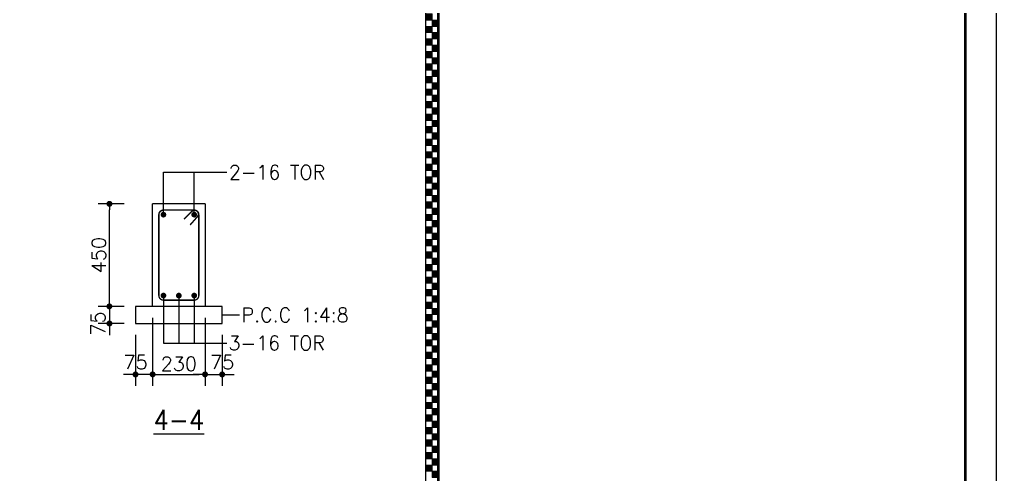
# Model space of a CAD drawing. Extents: x -200722 to 834823, y -494970 to 88783.
# Drawn here: x 298044 to 315183, y -396733 to -388748 of the extents above; entities that cross this region are included whole.
import ezdxf
from ezdxf.enums import TextEntityAlignment as Align

# ---------------------------------------------------------------- set-up
doc = ezdxf.new("R2010")
doc.units = 0
doc.header["$LTSCALE"] = 100
doc.header["$MEASUREMENT"] = 0
doc.header["$PDMODE"] = 34
doc.layers.get('0').update_dxf_attribs({"linetype": 'CONTINUOUS'})
doc.layers.get('DEFPOINTS').update_dxf_attribs({"linetype": 'CONTINUOUS'})
for name, color, linetype in [('5', 4, 'CONTINUOUS'), ('B_NO', 3, 'CONTINUOUS'), ('BEAM', 4, 'CONTINUOUS'), ('STEEL', 6, 'CONTINUOUS'), ('TEXT', 2, 'CONTINUOUS')]:
    doc.layers.add(name, color=color, linetype=linetype)
doc.layers.add('9_PRINT BOUNDARY_NON PRINT', color=32, linetype='CONTINUOUS', plot=False)
doc.layers.add('9_TITLE TEXT', color=7, linetype='CONTINUOUS', lineweight=20)
doc.styles.add('ROMANS', font='romans.shx')
doc.styles.get("Standard").update_dxf_attribs({"font": 'simplex.shx'})
doc.dimstyles.new('STANDARD$0', dxfattribs={"dimtxt": 2.5, "dimasz": 2.5, "dimexe": 2, "dimexo": 0.7, "dimgap": 0.9, "dimtad": 1, "dimdec": 0, "dimdsep": 46, "dimtxsty": 'ROMANS', "dimcen": 0.09, "dimclrd": 4, "dimclre": 4, "dimclrt": 3, "dimadec": 0, "dimazin": 0, "dimtfac": 1, "dimtdec": 0, "dimtmove": 0, "dimatfit": 3, "dimfxl": 1, "dimtolj": 1, "dimtzin": 0, "dimarcsym": 0})

# ---------------------------------------------------------------- blocks, each defined once
blk = doc.blocks.new('TITLE CHAIN')
at = {"layer": '9_TITLE TEXT'}
h = blk.add_hatch(color=256, dxfattribs=at)
h.dxf.hatch_style = 1
h.paths.add_polyline_path([(0, -219.62), (1, -219.62), (1, -218.62), (0, -218.62)])
h = blk.add_hatch(color=256, dxfattribs=at)
h.dxf.hatch_style = 1
h.paths.add_polyline_path([(1, -220.62), (2, -220.62), (2, -219.62), (1, -219.62)])
h = blk.add_hatch(color=256, dxfattribs=at)
h.dxf.hatch_style = 1
h.paths.add_polyline_path([(0, -221.62), (1, -221.62), (1, -220.62), (0, -220.62)])
h = blk.add_hatch(color=256, dxfattribs=at)
h.dxf.hatch_style = 1
h.paths.add_polyline_path([(0, -223.62), (1, -223.62), (1, -222.62), (0, -222.62)])
h = blk.add_hatch(color=256, dxfattribs=at)
h.dxf.hatch_style = 1
h.paths.add_polyline_path([(1, -222.62), (2, -222.62), (2, -221.62), (1, -221.62)])
h = blk.add_hatch(color=256, dxfattribs=at)
h.dxf.hatch_style = 1
h.paths.add_polyline_path([(1, -224.62), (2, -224.62), (2, -223.62), (1, -223.62)])
h = blk.add_hatch(color=256, dxfattribs=at)
h.dxf.hatch_style = 1
h.paths.add_polyline_path([(0, -225.62), (1, -225.62), (1, -224.62), (0, -224.62)])
h = blk.add_hatch(color=256, dxfattribs=at)
h.dxf.hatch_style = 1
h.paths.add_polyline_path([(1, -226.62), (2, -226.62), (2, -225.62), (1, -225.62)])
h = blk.add_hatch(color=256, dxfattribs=at)
h.dxf.hatch_style = 1
h.paths.add_polyline_path([(0, -227.62), (1, -227.62), (1, -226.62), (0, -226.62)])
h = blk.add_hatch(color=256, dxfattribs=at)
h.dxf.hatch_style = 1
h.paths.add_polyline_path([(0, -229.62), (1, -229.62), (1, -228.62), (0, -228.62)])
h = blk.add_hatch(color=256, dxfattribs=at)
h.dxf.hatch_style = 1
h.paths.add_polyline_path([(1, -228.62), (2, -228.62), (2, -227.62), (1, -227.62)])
h = blk.add_hatch(color=256, dxfattribs=at)
h.dxf.hatch_style = 1
h.paths.add_polyline_path([(1, -230.62), (2, -230.62), (2, -229.62), (1, -229.62)])
h = blk.add_hatch(color=256, dxfattribs=at)
h.dxf.hatch_style = 1
h.paths.add_polyline_path([(0, -231.62), (1, -231.62), (1, -230.62), (0, -230.62)])
h = blk.add_hatch(color=256, dxfattribs=at)
h.dxf.hatch_style = 1
h.paths.add_polyline_path([(1, -232.62), (2, -232.62), (2, -231.62), (1, -231.62)])
h = blk.add_hatch(color=256, dxfattribs=at)
h.dxf.hatch_style = 1
h.paths.add_polyline_path([(0, -233.62), (1, -233.62), (1, -232.62), (0, -232.62)])
h = blk.add_hatch(color=256, dxfattribs=at)
h.dxf.hatch_style = 1
h.paths.add_polyline_path([(1, -234.62), (2, -234.62), (2, -233.62), (1, -233.62)])
h = blk.add_hatch(color=256, dxfattribs=at)
h.dxf.hatch_style = 1
h.paths.add_polyline_path([(0, -235.62), (1, -235.62), (1, -234.62), (0, -234.62)])
h = blk.add_hatch(color=256, dxfattribs=at)
h.dxf.hatch_style = 1
h.paths.add_polyline_path([(0, -237.62), (1, -237.62), (1, -236.62), (0, -236.62)])
h = blk.add_hatch(color=256, dxfattribs=at)
h.dxf.hatch_style = 1
h.paths.add_polyline_path([(1, -236.62), (2, -236.62), (2, -235.62), (1, -235.62)])
h = blk.add_hatch(color=256, dxfattribs=at)
h.dxf.hatch_style = 1
h.paths.add_polyline_path([(1, -238.62), (2, -238.62), (2, -237.62), (1, -237.62)])
h = blk.add_hatch(color=256, dxfattribs=at)
h.dxf.hatch_style = 1
h.paths.add_polyline_path([(0, -239.62), (1, -239.62), (1, -238.62), (0, -238.62)])
h = blk.add_hatch(color=256, dxfattribs=at)
h.dxf.hatch_style = 1
h.paths.add_polyline_path([(1, -240.62), (2, -240.62), (2, -239.62), (1, -239.62)])
h = blk.add_hatch(color=256, dxfattribs=at)
h.dxf.hatch_style = 1
h.paths.add_polyline_path([(0, -241.62), (1, -241.62), (1, -240.62), (0, -240.62)])
h = blk.add_hatch(color=256, dxfattribs=at)
h.dxf.hatch_style = 1
h.paths.add_polyline_path([(0, -243.62), (1, -243.62), (1, -242.62), (0, -242.62)])
h = blk.add_hatch(color=256, dxfattribs=at)
h.dxf.hatch_style = 1
h.paths.add_polyline_path([(1, -242.62), (2, -242.62), (2, -241.62), (1, -241.62)])
h = blk.add_hatch(color=256, dxfattribs=at)
h.dxf.hatch_style = 1
h.paths.add_polyline_path([(1, -244.62), (2, -244.62), (2, -243.62), (1, -243.62)])
h = blk.add_hatch(color=256, dxfattribs=at)
h.dxf.hatch_style = 1
h.paths.add_polyline_path([(0, -245.62), (1, -245.62), (1, -244.62), (0, -244.62)])
h = blk.add_hatch(color=256, dxfattribs=at)
h.dxf.hatch_style = 1
h.paths.add_polyline_path([(1, -246.62), (2, -246.62), (2, -245.62), (1, -245.62)])
h = blk.add_hatch(color=256, dxfattribs=at)
h.dxf.hatch_style = 1
h.paths.add_polyline_path([(0, -247.62), (1, -247.62), (1, -246.62), (0, -246.62)])
h = blk.add_hatch(color=256, dxfattribs=at)
h.dxf.hatch_style = 1
h.paths.add_polyline_path([(1, -248.62), (2, -248.62), (2, -247.62), (1, -247.62)])
h = blk.add_hatch(color=256, dxfattribs=at)
h.dxf.hatch_style = 1
h.paths.add_polyline_path([(0, -249.62), (1, -249.62), (1, -248.62), (0, -248.62)])
h = blk.add_hatch(color=256, dxfattribs=at)
h.dxf.hatch_style = 1
h.paths.add_polyline_path([(0, -251.62), (1, -251.62), (1, -250.62), (0, -250.62)])
h = blk.add_hatch(color=256, dxfattribs=at)
h.dxf.hatch_style = 1
h.paths.add_polyline_path([(1, -250.62), (2, -250.62), (2, -249.62), (1, -249.62)])
h = blk.add_hatch(color=256, dxfattribs=at)
h.dxf.hatch_style = 1
h.paths.add_polyline_path([(1, -252.62), (2, -252.62), (2, -251.62), (1, -251.62)])
h = blk.add_hatch(color=256, dxfattribs=at)
h.dxf.hatch_style = 1
h.paths.add_polyline_path([(0, -253.62), (1, -253.62), (1, -252.62), (0, -252.62)])
h = blk.add_hatch(color=256, dxfattribs=at)
h.dxf.hatch_style = 1
h.paths.add_polyline_path([(1, -254.62), (2, -254.62), (2, -253.62), (1, -253.62)])
h = blk.add_hatch(color=256, dxfattribs=at)
h.dxf.hatch_style = 1
h.paths.add_polyline_path([(0, -255.62), (1, -255.62), (1, -254.62), (0, -254.62)])
h = blk.add_hatch(color=256, dxfattribs=at)
h.dxf.hatch_style = 1
h.paths.add_polyline_path([(0, -257.62), (1, -257.62), (1, -256.62), (0, -256.62)])
h = blk.add_hatch(color=256, dxfattribs=at)
h.dxf.hatch_style = 1
h.paths.add_polyline_path([(1, -256.62), (2, -256.62), (2, -255.62), (1, -255.62)])
h = blk.add_hatch(color=256, dxfattribs=at)
h.dxf.hatch_style = 1
h.paths.add_polyline_path([(0, -259.62), (1, -259.62), (1, -258.62), (0, -258.62)])
h = blk.add_hatch(color=256, dxfattribs=at)
h.dxf.hatch_style = 1
h.paths.add_polyline_path([(1, -258.62), (2, -258.62), (2, -257.62), (1, -257.62)])
h = blk.add_hatch(color=256, dxfattribs=at)
h.dxf.hatch_style = 1
h.paths.add_polyline_path([(1, -260.62), (2, -260.62), (2, -259.62), (1, -259.62)])
h = blk.add_hatch(color=256, dxfattribs=at)
h.dxf.hatch_style = 1
h.paths.add_polyline_path([(0, -261.62), (1, -261.62), (1, -260.62), (0, -260.62)])
h = blk.add_hatch(color=256, dxfattribs=at)
h.dxf.hatch_style = 1
h.paths.add_polyline_path([(1, -262.62), (2, -262.62), (2, -261.62), (1, -261.62)])
h = blk.add_hatch(color=256, dxfattribs=at)
h.dxf.hatch_style = 1
h.paths.add_polyline_path([(0, -263.62), (1, -263.62), (1, -262.62), (0, -262.62)])
h = blk.add_hatch(color=256, dxfattribs=at)
h.dxf.hatch_style = 1
h.paths.add_polyline_path([(0, -265.62), (1, -265.62), (1, -264.62), (0, -264.62)])
h = blk.add_hatch(color=256, dxfattribs=at)
h.dxf.hatch_style = 1
h.paths.add_polyline_path([(1, -264.62), (2, -264.62), (2, -263.62), (1, -263.62)])
h = blk.add_hatch(color=256, dxfattribs=at)
h.dxf.hatch_style = 1
h.paths.add_polyline_path([(1, -266.62), (2, -266.62), (2, -265.62), (1, -265.62)])
h = blk.add_hatch(color=256, dxfattribs=at)
h.dxf.hatch_style = 1
h.paths.add_polyline_path([(0, -267.62), (1, -267.62), (1, -266.62), (0, -266.62)])
h = blk.add_hatch(color=256, dxfattribs=at)
h.dxf.hatch_style = 1
h.paths.add_polyline_path([(1, -268.62), (2, -268.62), (2, -267.62), (1, -267.62)])
h = blk.add_hatch(color=256, dxfattribs=at)
h.dxf.hatch_style = 1
h.paths.add_polyline_path([(0, -269.62), (1, -269.62), (1, -268.62), (0, -268.62)])
h = blk.add_hatch(color=256, dxfattribs=at)
h.dxf.hatch_style = 1
h.paths.add_polyline_path([(0, -271.62), (1, -271.62), (1, -270.62), (0, -270.62)])
h = blk.add_hatch(color=256, dxfattribs=at)
h.dxf.hatch_style = 1
h.paths.add_polyline_path([(1, -270.62), (2, -270.62), (2, -269.62), (1, -269.62)])
h = blk.add_hatch(color=256, dxfattribs=at)
h.dxf.hatch_style = 1
h.paths.add_polyline_path([(0, -273.62), (1, -273.62), (1, -272.62), (0, -272.62)])
h = blk.add_hatch(color=256, dxfattribs=at)
h.dxf.hatch_style = 1
h.paths.add_polyline_path([(1, -272.62), (2, -272.62), (2, -271.62), (1, -271.62)])
h = blk.add_hatch(color=256, dxfattribs=at)
h.dxf.hatch_style = 1
h.paths.add_polyline_path([(1, -274.62), (2, -274.62), (2, -273.62), (1, -273.62)])
h = blk.add_hatch(color=256, dxfattribs=at)
h.dxf.hatch_style = 1
h.paths.add_polyline_path([(0, -275.62), (1, -275.62), (1, -274.62), (0, -274.62)])
h = blk.add_hatch(color=256, dxfattribs=at)
h.dxf.hatch_style = 1
h.paths.add_polyline_path([(1, -276.62), (2, -276.62), (2, -275.62), (1, -275.62)])
h = blk.add_hatch(color=256, dxfattribs=at)
h.dxf.hatch_style = 1
h.paths.add_polyline_path([(0, -277.62), (1, -277.62), (1, -276.62), (0, -276.62)])
h = blk.add_hatch(color=256, dxfattribs=at)
h.dxf.hatch_style = 1
h.paths.add_polyline_path([(0, -279.62), (1, -279.62), (1, -278.62), (0, -278.62)])
h = blk.add_hatch(color=256, dxfattribs=at)
h.dxf.hatch_style = 1
h.paths.add_polyline_path([(1, -278.62), (2, -278.62), (2, -277.62), (1, -277.62)])
h = blk.add_hatch(color=256, dxfattribs=at)
h.dxf.hatch_style = 1
h.paths.add_polyline_path([(1, -280.62), (2, -280.62), (2, -279.62), (1, -279.62)])
h = blk.add_hatch(color=256, dxfattribs=at)
h.dxf.hatch_style = 1
h.paths.add_polyline_path([(0, -281.62), (1, -281.62), (1, -280.62), (0, -280.62)])
h = blk.add_hatch(color=256, dxfattribs=at)
h.dxf.hatch_style = 1
h.paths.add_polyline_path([(1, -282.62), (2, -282.62), (2, -281.62), (1, -281.62)])
h = blk.add_hatch(color=256, dxfattribs=at)
h.dxf.hatch_style = 1
h.paths.add_polyline_path([(0, -283.62), (1, -283.62), (1, -282.62), (0, -282.62)])
h = blk.add_hatch(color=256, dxfattribs=at)
h.dxf.hatch_style = 1
h.paths.add_polyline_path([(0, -285.62), (1, -285.62), (1, -284.62), (0, -284.62)])
h = blk.add_hatch(color=256, dxfattribs=at)
h.dxf.hatch_style = 1
h.paths.add_polyline_path([(1, -284.62), (2, -284.62), (2, -283.62), (1, -283.62)])
h = blk.add_hatch(color=256, dxfattribs=at)
h.dxf.hatch_style = 1
h.paths.add_polyline_path([(0, -287.62), (1, -287.62), (1, -286.62), (0, -286.62)])
h = blk.add_hatch(color=256, dxfattribs=at)
h.dxf.hatch_style = 1
h.paths.add_polyline_path([(1, -286.62), (2, -286.62), (2, -285.62), (1, -285.62)])
h = blk.add_hatch(color=256, dxfattribs=at)
h.dxf.hatch_style = 1
h.paths.add_polyline_path([(1, -288.62), (2, -288.62), (2, -287.62), (1, -287.62)])
h = blk.add_hatch(color=256, dxfattribs=at)
h.dxf.hatch_style = 1
h.paths.add_polyline_path([(0, -289.62), (1, -289.62), (1, -288.62), (0, -288.62)])
h = blk.add_hatch(color=256, dxfattribs=at)
h.dxf.hatch_style = 1
h.paths.add_polyline_path([(1, -290.62), (2, -290.62), (2, -289.62), (1, -289.62)])
h = blk.add_hatch(color=256, dxfattribs=at)
h.dxf.hatch_style = 1
h.paths.add_polyline_path([(0, -291.62), (1, -291.62), (1, -290.62), (0, -290.62)])
h = blk.add_hatch(color=256, dxfattribs=at)
h.dxf.hatch_style = 1
h.paths.add_polyline_path([(1, -292.62), (2, -292.62), (2, -291.62), (1, -291.62)])
for p, q in [((0, -584), (0, 0)), ((2, -584), (2, 0))]:
    blk.add_line(p, q, dxfattribs=at)
for points in [[(0, -219.62), (1, -219.62), (1, -218.62), (0, -218.62)], [(1, -220.62), (2, -220.62), (2, -219.62), (1, -219.62)], [(0, -221.62), (1, -221.62), (1, -220.62), (0, -220.62)], [(0, -223.62), (1, -223.62), (1, -222.62), (0, -222.62)], [(1, -222.62), (2, -222.62), (2, -221.62), (1, -221.62)], [(1, -224.62), (2, -224.62), (2, -223.62), (1, -223.62)], [(0, -225.62), (1, -225.62), (1, -224.62), (0, -224.62)], [(1, -226.62), (2, -226.62), (2, -225.62), (1, -225.62)], [(0, -227.62), (1, -227.62), (1, -226.62), (0, -226.62)], [(0, -229.62), (1, -229.62), (1, -228.62), (0, -228.62)], [(1, -228.62), (2, -228.62), (2, -227.62), (1, -227.62)], [(1, -230.62), (2, -230.62), (2, -229.62), (1, -229.62)], [(0, -231.62), (1, -231.62), (1, -230.62), (0, -230.62)], [(1, -232.62), (2, -232.62), (2, -231.62), (1, -231.62)], [(0, -233.62), (1, -233.62), (1, -232.62), (0, -232.62)], [(1, -234.62), (2, -234.62), (2, -233.62), (1, -233.62)], [(0, -235.62), (1, -235.62), (1, -234.62), (0, -234.62)], [(0, -237.62), (1, -237.62), (1, -236.62), (0, -236.62)], [(1, -236.62), (2, -236.62), (2, -235.62), (1, -235.62)], [(1, -238.62), (2, -238.62), (2, -237.62), (1, -237.62)], [(0, -239.62), (1, -239.62), (1, -238.62), (0, -238.62)], [(1, -240.62), (2, -240.62), (2, -239.62), (1, -239.62)], [(0, -241.62), (1, -241.62), (1, -240.62), (0, -240.62)], [(0, -243.62), (1, -243.62), (1, -242.62), (0, -242.62)], [(1, -242.62), (2, -242.62), (2, -241.62), (1, -241.62)], [(1, -244.62), (2, -244.62), (2, -243.62), (1, -243.62)], [(0, -245.62), (1, -245.62), (1, -244.62), (0, -244.62)], [(1, -246.62), (2, -246.62), (2, -245.62), (1, -245.62)], [(0, -247.62), (1, -247.62), (1, -246.62), (0, -246.62)], [(1, -248.62), (2, -248.62), (2, -247.62), (1, -247.62)], [(0, -249.62), (1, -249.62), (1, -248.62), (0, -248.62)], [(0, -251.62), (1, -251.62), (1, -250.62), (0, -250.62)], [(1, -250.62), (2, -250.62), (2, -249.62), (1, -249.62)], [(1, -252.62), (2, -252.62), (2, -251.62), (1, -251.62)], [(0, -253.62), (1, -253.62), (1, -252.62), (0, -252.62)], [(1, -254.62), (2, -254.62), (2, -253.62), (1, -253.62)], [(0, -255.62), (1, -255.62), (1, -254.62), (0, -254.62)], [(0, -257.62), (1, -257.62), (1, -256.62), (0, -256.62)], [(1, -256.62), (2, -256.62), (2, -255.62), (1, -255.62)], [(0, -259.62), (1, -259.62), (1, -258.62), (0, -258.62)], [(1, -258.62), (2, -258.62), (2, -257.62), (1, -257.62)], [(1, -260.62), (2, -260.62), (2, -259.62), (1, -259.62)], [(0, -261.62), (1, -261.62), (1, -260.62), (0, -260.62)], [(1, -262.62), (2, -262.62), (2, -261.62), (1, -261.62)], [(0, -263.62), (1, -263.62), (1, -262.62), (0, -262.62)], [(0, -265.62), (1, -265.62), (1, -264.62), (0, -264.62)], [(1, -264.62), (2, -264.62), (2, -263.62), (1, -263.62)], [(1, -266.62), (2, -266.62), (2, -265.62), (1, -265.62)], [(0, -267.62), (1, -267.62), (1, -266.62), (0, -266.62)], [(1, -268.62), (2, -268.62), (2, -267.62), (1, -267.62)], [(0, -269.62), (1, -269.62), (1, -268.62), (0, -268.62)], [(0, -271.62), (1, -271.62), (1, -270.62), (0, -270.62)], [(1, -270.62), (2, -270.62), (2, -269.62), (1, -269.62)], [(0, -273.62), (1, -273.62), (1, -272.62), (0, -272.62)], [(1, -272.62), (2, -272.62), (2, -271.62), (1, -271.62)], [(1, -274.62), (2, -274.62), (2, -273.62), (1, -273.62)], [(0, -275.62), (1, -275.62), (1, -274.62), (0, -274.62)], [(1, -276.62), (2, -276.62), (2, -275.62), (1, -275.62)], [(0, -277.62), (1, -277.62), (1, -276.62), (0, -276.62)], [(0, -279.62), (1, -279.62), (1, -278.62), (0, -278.62)], [(1, -278.62), (2, -278.62), (2, -277.62), (1, -277.62)], [(1, -280.62), (2, -280.62), (2, -279.62), (1, -279.62)], [(0, -281.62), (1, -281.62), (1, -280.62), (0, -280.62)], [(1, -282.62), (2, -282.62), (2, -281.62), (1, -281.62)], [(0, -283.62), (1, -283.62), (1, -282.62), (0, -282.62)], [(0, -285.62), (1, -285.62), (1, -284.62), (0, -284.62)], [(1, -284.62), (2, -284.62), (2, -283.62), (1, -283.62)], [(0, -287.62), (1, -287.62), (1, -286.62), (0, -286.62)], [(1, -286.62), (2, -286.62), (2, -285.62), (1, -285.62)], [(1, -288.62), (2, -288.62), (2, -287.62), (1, -287.62)], [(0, -289.62), (1, -289.62), (1, -288.62), (0, -288.62)], [(1, -290.62), (2, -290.62), (2, -289.62), (1, -289.62)], [(0, -291.62), (1, -291.62), (1, -290.62), (0, -290.62)], [(1, -292.62), (2, -292.62), (2, -291.62), (1, -291.62)]]:
    blk.add_lwpolyline(points, close=True, dxfattribs=at)
blk = doc.blocks.new('DOT')
at = {"color": 0, "linetype": 'ByBlock'}
blk.add_line((-0.5, 0), (-1, 0), dxfattribs=at)
at = {"color": 0, "linetype": 'ByBlock', "const_width": 0.5}
blk.add_lwpolyline([(-0.25, 0, 1), (0.25, 0, 1)], format="xyb", close=True, dxfattribs=at)
blk = doc.blocks.new('*D1931')
at = {"layer": 'BEAM', "color": 0, "lineweight": -2, "transparency": 16777216}
for p, q in [((300379, -393983), (300379, -395177)), ((301299, -393983), (301299, -395177)), ((300483, -394977), (301195, -394977))]:
    blk.add_line(p, q, dxfattribs=at)
at = {"layer": 'DEFPOINTS', "color": 0, "lineweight": -3, "transparency": 16777216}
for p in [(300379, -393783), (301299, -393783), (301299, -394977)]:
    blk.add_point(p, dxfattribs=at)
at = {"layer": 'BEAM', "color": 0, "lineweight": -2, "transparency": 16777216, "xscale": 104, "yscale": 104, "zscale": 104, "rotation": 180}
blk.add_blockref('DOT', (300379, -394977), dxfattribs=at)
at = {"layer": 'BEAM', "color": 0, "lineweight": -2, "transparency": 16777216, "xscale": 104, "yscale": 104, "zscale": 104}
blk.add_blockref('DOT', (301299, -394977), dxfattribs=at)
at = {"layer": 'BEAM', "color": 0, "transparency": 16777216, "insert": (300839, -394793), "char_height": 248, "attachment_point": 5}
blk.add_mtext('\\A1;230', dxfattribs=at)
blk = doc.blocks.new('_DOT')
at = {"color": 0, "linetype": 'ByBlock'}
blk.add_line((-0.5, 0), (-1, 0), dxfattribs=at)
at = {"color": 0, "linetype": 'ByBlock', "const_width": 0.5}
blk.add_lwpolyline([(-0.25, 0, 1), (0.25, 0, 1)], format="xyb", close=True, dxfattribs=at)
blk = doc.blocks.new('*D1932')
at = {"layer": 'BEAM', "color": 0, "lineweight": -2, "transparency": 16777216}
for p, q in [((299879, -391983), (299421, -391983)), ((299621, -393679), (299621, -392087)), ((299879, -393783), (299421, -393783))]:
    blk.add_line(p, q, dxfattribs=at)
at = {"layer": 'DEFPOINTS', "color": 0, "lineweight": -3, "transparency": 16777216}
for p in [(299621, -391983), (300079, -391983), (300079, -393783)]:
    blk.add_point(p, dxfattribs=at)
at = {"layer": 'BEAM', "color": 0, "lineweight": -2, "transparency": 16777216, "xscale": 104, "yscale": 104, "zscale": 104}
for p, rotation in [((299621, -391983), 90), ((299621, -393783), 270)]:
    blk.add_blockref('DOT', p, dxfattribs=dict(at, rotation=rotation))
at = {"layer": 'BEAM', "color": 0, "transparency": 16777216, "insert": (299437, -392883), "char_height": 248, "attachment_point": 5, "rotation": 90}
blk.add_mtext('\\A1;450', dxfattribs=at)
blk = doc.blocks.new('*D1934')
at = {"layer": 'BEAM', "color": 0, "lineweight": -2, "transparency": 16777216}
for p, q in [((301299, -394283), (301299, -395177)), ((301599, -394283), (301599, -395177)), ((301195, -394977), (301091, -394977)), ((301299, -394977), (301599, -394977)), ((301703, -394977), (301807, -394977))]:
    blk.add_line(p, q, dxfattribs=at)
at = {"layer": 'DEFPOINTS', "color": 0, "lineweight": -3, "transparency": 16777216}
for p in [(301299, -394083), (301599, -394083), (301599, -394977)]:
    blk.add_point(p, dxfattribs=at)
at = {"layer": 'BEAM', "color": 0, "lineweight": -2, "transparency": 16777216, "xscale": 104, "yscale": 104, "zscale": 104}
blk.add_blockref('DOT', (301299, -394977), dxfattribs=at)
at = {"layer": 'BEAM', "color": 0, "lineweight": -2, "transparency": 16777216, "xscale": 104, "yscale": 104, "zscale": 104, "rotation": 180}
blk.add_blockref('DOT', (301599, -394977), dxfattribs=at)
at = {"layer": 'BEAM', "color": 0, "transparency": 16777216, "insert": (301599, -394761), "char_height": 248, "attachment_point": 5}
blk.add_mtext('\\A1;75', dxfattribs=at)
blk = doc.blocks.new('*D1935')
at = {"layer": 'BEAM', "color": 0, "lineweight": -2, "transparency": 16777216}
for p, q in [((300079, -394283), (300079, -395177)), ((300379, -394283), (300379, -395177)), ((299975, -394977), (299871, -394977)), ((300379, -394977), (300079, -394977)), ((300483, -394977), (300587, -394977))]:
    blk.add_line(p, q, dxfattribs=at)
at = {"layer": 'DEFPOINTS', "color": 0, "lineweight": -3, "transparency": 16777216}
for p in [(300079, -394083), (300379, -394083), (300079, -394977)]:
    blk.add_point(p, dxfattribs=at)
at = {"layer": 'BEAM', "color": 0, "lineweight": -2, "transparency": 16777216, "xscale": 104, "yscale": 104, "zscale": 104}
blk.add_blockref('DOT', (300079, -394977), dxfattribs=at)
at = {"layer": 'BEAM', "color": 0, "lineweight": -2, "transparency": 16777216, "xscale": 104, "yscale": 104, "zscale": 104, "rotation": 180}
blk.add_blockref('DOT', (300379, -394977), dxfattribs=at)
at = {"layer": 'BEAM', "color": 0, "transparency": 16777216, "insert": (300079, -394761), "char_height": 248, "attachment_point": 5}
blk.add_mtext('\\A1;75', dxfattribs=at)
blk = doc.blocks.new('*D1936')
at = {"layer": 'BEAM', "color": 0, "lineweight": -2, "transparency": 16777216}
for p, q in [((299621, -393679), (299621, -393575)), ((299879, -393783), (299421, -393783)), ((299621, -393783), (299621, -394083)), ((299879, -394083), (299421, -394083)), ((299621, -394187), (299621, -394291))]:
    blk.add_line(p, q, dxfattribs=at)
at = {"layer": 'DEFPOINTS', "color": 0, "lineweight": -3, "transparency": 16777216}
for p in [(300079, -393783), (299621, -394083), (300079, -394083)]:
    blk.add_point(p, dxfattribs=at)
at = {"layer": 'BEAM', "color": 0, "lineweight": -2, "transparency": 16777216, "xscale": 104, "yscale": 104, "zscale": 104}
for p, rotation in [((299621, -393783), 270), ((299621, -394083), 90)]:
    blk.add_blockref('DOT', p, dxfattribs=dict(at, rotation=rotation))
at = {"layer": 'BEAM', "color": 0, "transparency": 16777216, "insert": (299421, -394083), "char_height": 248, "attachment_point": 5, "rotation": 90}
blk.add_mtext('\\A1;75', dxfattribs=at)

msp = doc.modelspace()

# ---------------------------------------------------------------- linework, layer by layer
at = {"color": 18, "true_color": 0x000000}
msp.add_lwpolyline([(223222.7, -428839.6), (314632.7, -428839.6), (314632.7, -364599.6), (223222.7, -364599.6)], close=True, dxfattribs=at)
at = {"layer": '5', "color": 7, "lineweight": -2}
msp.add_line((305172.7, -428839.6), (305172.7, -364599.6), dxfattribs=at)
msp.add_line((305172.7, -428839.6), (305172.7, -364599.6), dxfattribs=at)
at = {"layer": '9_PRINT BOUNDARY_NON PRINT', "color": 18, "true_color": 0x000000}
msp.add_lwpolyline([(222672.7, -429389.6), (315182.7, -429389.6), (315182.7, -364049.6), (222672.7, -364049.6)], close=True, dxfattribs=at)
at = {"layer": '9_TITLE TEXT', "color": 18, "true_color": 0x000000}
msp.add_line((305172.7, -428138.4), (305172.7, -364599.6), dxfattribs=at)
at = {"layer": '9_TITLE TEXT', "color": 18, "lineweight": 50, "true_color": 0x000000}
msp.add_lwpolyline([(314632.7, -428839.6), (305392.7, -428839.6), (305392.7, -364599.7), (314632.7, -364599.6)], close=True, dxfattribs=at)
at = {"layer": '9_TITLE TEXT', "color": 18, "true_color": 0x000000}
msp.add_lwpolyline([(314632.7, -364599.6), (314632.7, -428839.6)], dxfattribs=at)
at = {"layer": 'BEAM', "color": 18, "true_color": 0x000000}
for p, q in [((301298.8, -391983), (300378.8, -391983)), ((300378.8, -393783), (300378.8, -391983)), ((301298.8, -391983), (301298.8, -393783)), ((301298.8, -393783), (300378.8, -393783))]:
    msp.add_line(p, q, dxfattribs=at)
msp.add_lwpolyline([(301298.8, -392583), (301298.8, -393783)], dxfattribs=at)
msp.add_lwpolyline([(301598.8, -393783), (300078.8, -393783), (300078.8, -394083), (301598.8, -394083)], close=True, dxfattribs=at)
at = {"layer": 'STEEL', "color": 18, "true_color": 0x000000}
for points, const_width in [([(300568.8, -392093), (301108.8, -392093, -0.4142136), (301188.8, -392173), (301188.8, -393593, -0.4142136), (301108.8, -393673), (300568.8, -393673, -0.4142136), (300488.8, -393593), (300488.8, -392173, -0.4142136)], 25.4), ([(300543.8, -392173, 1), (300593.8, -392173, 1)], 50), ([(301083.8, -392173, 1), (301133.8, -392173, 1)], 50), ([(300543.8, -393593, -1), (300593.8, -393593, -1)], 50), ([(300813.8, -393593, -1), (300863.8, -393593, -1)], 50), ([(301083.8, -393593, -1), (301133.8, -393593, -1)], 50)]:
    msp.add_lwpolyline(points, format="xyb", close=True, dxfattribs=dict(at, const_width=const_width))
at = {"layer": 'STEEL', "color": 18, "true_color": 0x000000, "const_width": 25}
msp.add_lwpolyline([(300930.2, -392254), (301070.6, -392112.2, -0.9245164), (301164.9, -392207.9), (301037.6, -392352.9, -122.114008)], format="xyb", dxfattribs=at)
at = {"layer": 'TEXT', "color": 18, "true_color": 0x000000}
for points in [[(300568.8, -392173), (300568.8, -391429.3), (301680.4, -391429.3)], [(301108.8, -392173), (301108.8, -391429.3)], [(300568.8, -393593), (300568.8, -394426.3), (301680.4, -394426.3)], [(300838.8, -393593), (300838.8, -394426.3)], [(301108.8, -393593), (301108.8, -394426.3)], [(301598.8, -393933), (301902.3, -393933)]]:
    msp.add_lwpolyline(points, dxfattribs=at)

# ---------------------------------------------------------------- block references
at = {"color": 18, "true_color": 0x000000, "xscale": 110, "yscale": 110, "zscale": 110}
msp.add_blockref('TITLE CHAIN', (305172.7, -364599.6), dxfattribs=at)

# ---------------------------------------------------------------- texts
at = {"layer": 'B_NO', "color": 18, "true_color": 0x000000, "width": 0.9}
msp.add_text('%%U4-4', height=350, dxfattribs=at).set_placement((300838.8, -395773.3), align=Align.MIDDLE)
at = {"layer": 'TEXT', "color": 18, "true_color": 0x000000, "width": 0.98}
for s, p in [('2-16 TOR', (301716.7, -391429.3)), ('P.C.C 1:4:8', (301938.7, -393933)), ('3-16 TOR', (301712, -394426.3))]:
    msp.add_text(s, height=250, dxfattribs=at).set_placement(p, align=Align.MIDDLE_LEFT)

# ---------------------------------------------------------------- dimensions: what is measured, and where the dimension line sits
at = {"layer": 'BEAM', "color": 18, "true_color": 0x000000}
dim = msp.add_linear_dim(base=(299621.4, -391983), p1=(300078.8, -393783), p2=(300078.8, -391983), angle=90, dimstyle='STANDARD$0', override={"dimscale": 8, "dimtxt": 31, "dimasz": 13, "dimexe": 25, "dimexo": 25, "dimgap": 7.5, "dimdec": 0, "dimlfac": 0.25, "dimzin": 3, "dimtxsty": 'Standard', "dimblk": 'DOT', "dimcen": 3, "dimdle": 4, "dimclrd": 0, "dimclre": 0, "dimclrt": 0, "dimtdec": 0, "dimtmove": 2, "dimldrblk": 'DOT', "dimtzin": 3}, dxfattribs=at)
dim.commit()
dim.dimension.update_dxf_attribs({"geometry": '*D1932', "text_midpoint": (299437.4, -392883)})
for base, p1, angle, picture, middle in [((299621.4, -394083), (300078.8, -393783), 270, '*D1936', (299421.4, -394083)), ((300078.8, -394976.9), (300378.8, -394083), 180, '*D1935', (300078.8, -394761.1))]:
    dim = msp.add_linear_dim(base=base, p1=p1, p2=(300078.8, -394083), angle=angle, dimstyle='STANDARD$0', override={"dimscale": 8, "dimtxt": 31, "dimasz": 13, "dimexe": 25, "dimexo": 25, "dimgap": 7.5, "dimdec": 0, "dimlfac": 0.25, "dimzin": 3, "dimtxsty": 'Standard', "dimblk": 'DOT', "dimcen": 3, "dimdle": 4, "dimclrd": 0, "dimclre": 0, "dimclrt": 0, "dimtdec": 0, "dimtmove": 2, "dimldrblk": 'DOT', "dimtzin": 3}, dxfattribs=at)
    dim.commit()
    dim.dimension.update_dxf_attribs({"geometry": picture, "text_midpoint": middle, "dimtype": 160})
dim = msp.add_linear_dim(base=(301298.8, -394976.9), p1=(300378.8, -393783), p2=(301298.8, -393783), dimstyle='STANDARD$0', override={"dimscale": 8, "dimtxt": 31, "dimasz": 13, "dimexe": 25, "dimexo": 25, "dimgap": 7.5, "dimdec": 0, "dimlfac": 0.25, "dimzin": 3, "dimtxsty": 'Standard', "dimblk": 'DOT', "dimcen": 3, "dimdle": 4, "dimclrd": 0, "dimclre": 0, "dimclrt": 0, "dimtdec": 0, "dimtmove": 2, "dimldrblk": 'DOT', "dimtzin": 3}, dxfattribs=at)
dim.commit()
dim.dimension.update_dxf_attribs({"geometry": '*D1931', "text_midpoint": (300838.8, -394792.9)})
dim = msp.add_linear_dim(base=(301598.8, -394976.9), p1=(301298.8, -394083), p2=(301598.8, -394083), dimstyle='STANDARD$0', override={"dimscale": 8, "dimtxt": 31, "dimasz": 13, "dimexe": 25, "dimexo": 25, "dimgap": 7.5, "dimdec": 0, "dimlfac": 0.25, "dimzin": 3, "dimtxsty": 'Standard', "dimblk": 'DOT', "dimcen": 3, "dimdle": 4, "dimclrd": 0, "dimclre": 0, "dimclrt": 0, "dimtdec": 0, "dimtmove": 2, "dimldrblk": 'DOT', "dimtzin": 3}, dxfattribs=at)
dim.commit()
dim.dimension.update_dxf_attribs({"geometry": '*D1934', "text_midpoint": (301598.8, -394761.1), "dimtype": 160})

doc.saveas('drawing.dxf')
